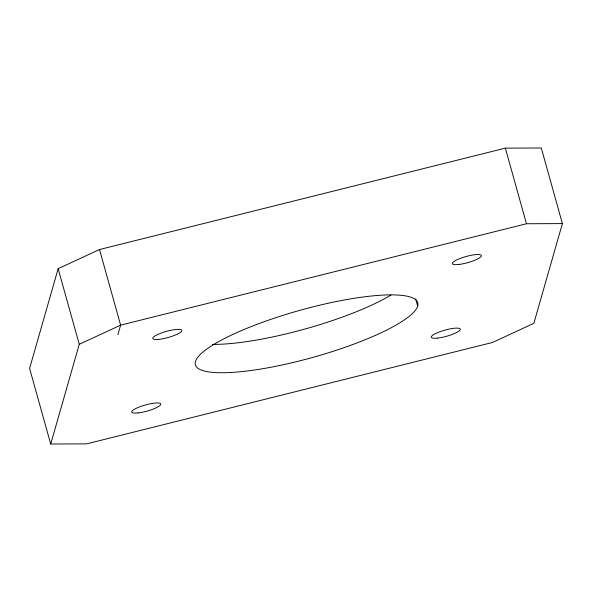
<?xml version="1.0" encoding="UTF-8"?>
<svg xmlns="http://www.w3.org/2000/svg" width="592" height="592" viewBox="0 0 592 592"><rect width="100%" height="100%" fill="white"/><g stroke="black" fill="none" stroke-linecap="round" stroke-linejoin="round"><path stroke-width="0.89" d="M58.142 268.694L29.6 368.409L50.712 444.022L86.647 443.859L492.485 342.465L533.858 323.306L562.4 223.591L541.288 147.978L505.353 148.141L99.515 249.535L58.142 268.694L79.254 344.3L50.712 444.022M117.904 334.643L120.627 325.149L99.515 249.535M79.254 344.3L120.627 325.149L526.466 223.754L562.4 223.591M505.353 148.141L526.466 223.754M415.702 298.953L417.678 306.042A115.455 24.398 -15.6 0 1 244.222 371.332A115.455 24.398 -15.6 0 1 257.764 324.046A115.455 24.398 -15.6 0 1 417.678 306.042M390.964 295.06A115.455 24.398 -15.6 0 1 212.461 344.381M157.724 339.453A15.059 3.182 -15.6 0 0 181.566 331.283A15.059 3.182 -15.6 0 0 162.659 332.541A15.059 3.182 -15.6 0 0 157.724 339.453M138.114 412.92A15.059 3.182 -15.6 0 0 160.743 404.403A15.059 3.182 -15.6 0 0 139.882 406.756A15.059 3.182 -15.6 0 0 138.114 412.92M437.666 338.084A15.059 3.182 -15.6 0 0 460.287 329.566A15.059 3.182 -15.6 0 0 439.434 331.912A15.059 3.182 -15.6 0 0 437.666 338.084M458.733 264.483A15.059 3.182 -15.6 0 0 481.363 255.966A15.059 3.182 -15.6 0 0 460.502 258.312A15.059 3.182 -15.6 0 0 458.733 264.483"/></g></svg>
